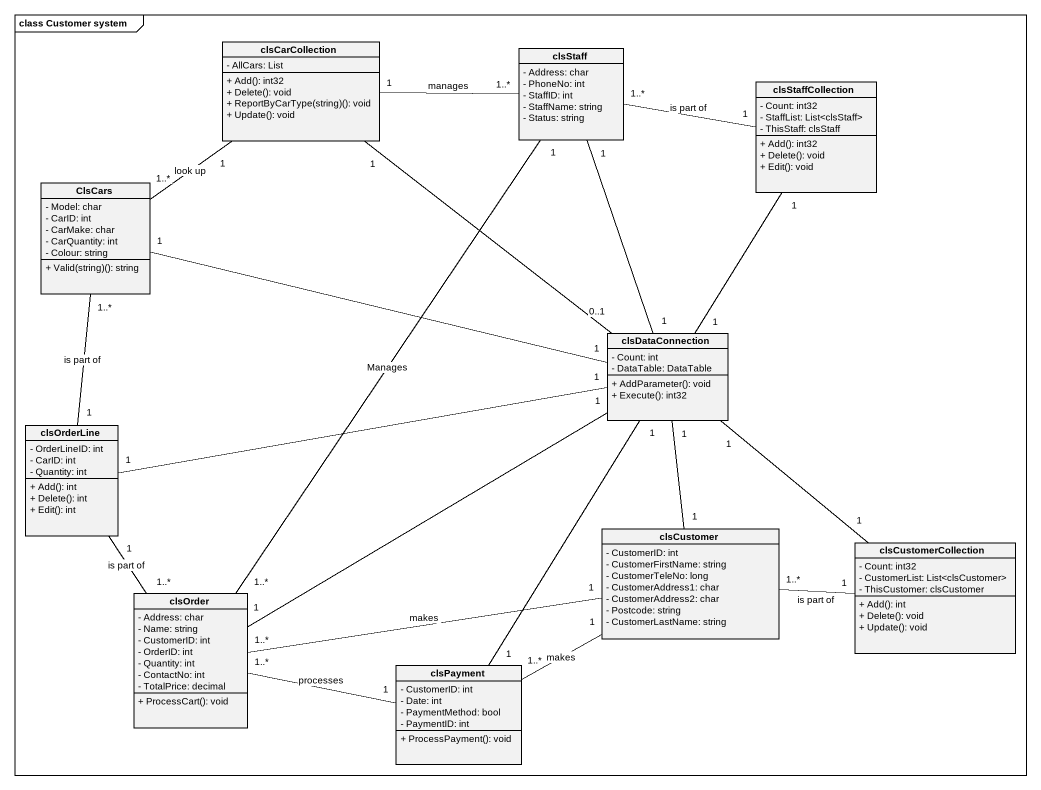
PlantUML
@startuml
mainframe class Customer system
hide circle
hide empty members
skinparam classAttributeIconSize 0
class clsCarCollection {
  - AllCars: List
  + Add(): int32
  + Delete(): void
  + ReportByCarType(string)(): void
  + Update(): void
}
class clsStaff {
  - Address: char
  - PhoneNo: int
  - StaffID: int
  - StaffName: string
  - Status: string
}
class clsStaffCollection {
  - Count: int32
  - StaffList: List<clsStaff>
  - ThisStaff: clsStaff
  + Add(): int32
  + Delete(): void
  + Edit(): void
}
class ClsCars {
  - Model: char
  - CarID: int
  - CarMake: char
  - CarQuantity: int
  - Colour: string
  + Valid(string)(): string
}
class clsDataConnection {
  - Count: int
  - DataTable: DataTable
  + AddParameter(): void
  + Execute(): int32
}
class clsOrderLine {
  - OrderLineID: int
  - CarID: int
  - Quantity: int
  + Add(): int
  + Delete(): int
  + Edit(): int
}
class clsCustomer {
  - CustomerID: int
  - CustomerFirstName: string
  - CustomerTeleNo: long
  - CustomerAddress1: char
  - CustomerAddress2: char
  - Postcode: string
  - CustomerLastName: string
}
class clsCustomerCollection {
  - Count: int32
  - CustomerList: List<clsCustomer>
  - ThisCustomer: clsCustomer
  + Add(): int
  + Delete(): void
  + Update(): void
}
class clsOrder {
  - Address: char
  - Name: string
  - CustomerID: int
  - OrderID: int
  - Quantity: int
  - ContactNo: int
  - TotalPrice: decimal
  + ProcessCart(): void
}
class clsPayment {
  - CustomerID: int
  - Date: int
  - PaymentMethod: bool
  - PaymentID: int
  + ProcessPayment(): void
}
clsCarCollection "1" -right- "1..*" clsStaff : manages
clsCarCollection "1" -- "0..1" clsDataConnection
clsStaff "1..*" -right- "1" clsStaffCollection : is part of
clsStaff "1" -- "1" clsDataConnection
clsStaff "1" -- "1..*" clsOrder : Manages
clsStaffCollection "1" -- "1" clsDataConnection
ClsCars "1..*" -up- "1" clsCarCollection : look up
ClsCars "1" -right- "1" clsDataConnection
ClsCars "1..*" -- "1" clsOrderLine : is part of
clsDataConnection "1" -- "1" clsCustomerCollection
clsOrderLine "1" -right- "1" clsDataConnection
clsOrderLine "1" -- "1..*" clsOrder : is part of
clsCustomer "1" -up- "1" clsDataConnection
clsCustomer "1..*" -right- "1" clsCustomerCollection : is part of
clsOrder "1" -right- "1" clsDataConnection
clsOrder "1..*" -right- "1" clsCustomer : makes
clsOrder "1..*" -right- "1" clsPayment : processes
clsPayment "1" -up- "1" clsDataConnection
clsPayment "1..*" -right- "1" clsCustomer : makes
@enduml
